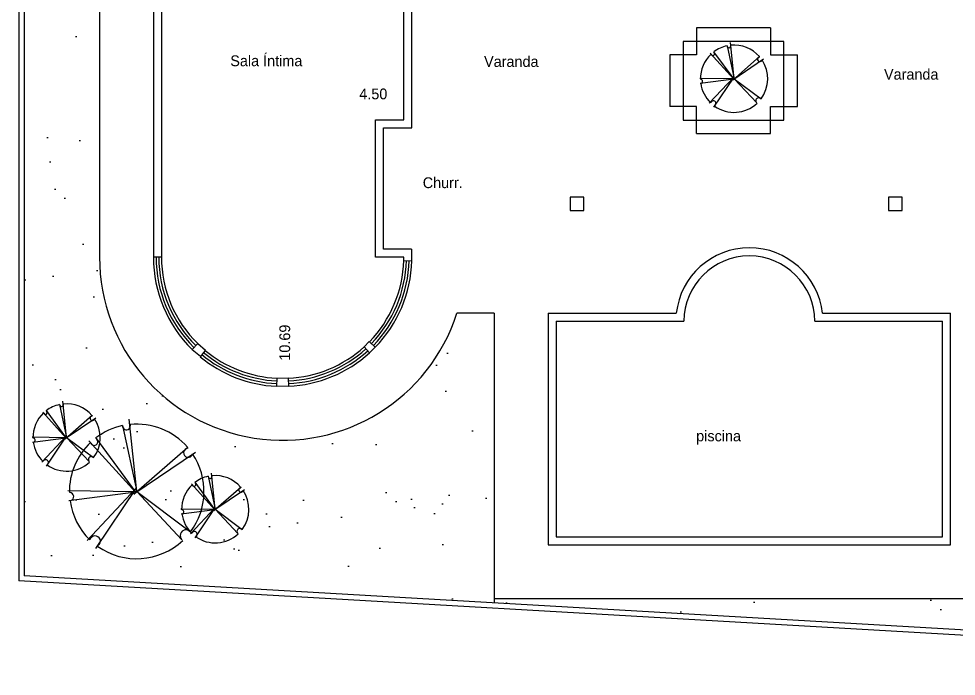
# Model space of a CAD drawing. Extents: x 2 to 41.9, y 0.3 to 42.9.
# Drawn here: x 2.05 to 19.46, y 0.33 to 12.54 of the extents above; entities that cross this region are included whole.
import ezdxf

# ---------------------------------------------------------------- set-up
doc = ezdxf.new("R2010")
doc.units = 0
doc.header["$MEASUREMENT"] = 0
doc.layers.get('0').update_dxf_attribs({"linetype": 'CONTINUOUS'})
doc.layers.get('DEFPOINTS').update_dxf_attribs({"linetype": 'CONTINUOUS'})
for name, color, linetype in [('ARV', 3, 'CONTINUOUS'), ('BLOCO', 5, 'CONTINUOUS'), ('BLOCOS', 5, 'CONTINUOUS'), ('CINZA', 8, 'CONTINUOUS'), ('HACHURA', 1, 'CONTINUOUS'), ('JARDIM', 3, 'CONTINUOUS'), ('PAREDE', 7, 'CONTINUOUS')]:
    doc.layers.add(name, color=color, linetype=linetype)
doc.styles.add('PADRÃO', font='', dxfattribs={"height": 0.2})
doc.styles.get('PADRÃO').set_extended_font_data('AvantGarde Bk BT')
doc.dimstyles.new('PADRÃOS', dxfattribs={"dimtxt": 0.15, "dimasz": 0.1, "dimexe": 1.25, "dimexo": 0.625, "dimgap": 0.1, "dimtad": 0, "dimjust": 1, "dimzin": 1, "dimdsep": 46, "dimtxsty": 'PADRÃO', "dimcen": 2.5, "dimse1": 1, "dimse2": 1, "dimsd1": 1, "dimsd2": 1, "dimclrt": 1, "dimadec": 0, "dimazin": 0, "dimtfac": 1, "dimtdec": 4, "dimtmove": 0, "dimatfit": 3, "dimfxl": 1, "dimtolj": 1, "dimtzin": 0, "dimarcsym": 0})
pattern_1 = [(37.50000000000001, (-139.9308743509847, -109.4060004101568), (-0.06299335810960816, 1.926823769013159), [0, -1.52, 0, -1.7, 0, -1.625]), (7.499999999999999, (-139.9308743509847, -109.4060004101568), (1.769776705267727, 2.82214606522974), [0, -0.82, 0, -1.37, 0, -0.525]), (327.5, (-141.1608743509847, -109.4060004101568), (3.114141861751495, 0.005659053536964498), [0, -0.5, 0, -1.8, 0, -2.35]), (317.5, (-141.1608743509847, -109.4060004101568), (3.006126604572293, 0.8776755649342491), [0, -0.25, 0, -1.18, 0, -1.35])]

# ---------------------------------------------------------------- blocks, each defined once
blk = doc.blocks.new('*D67')
at = {"layer": 'DEFPOINTS', "color": 0, "linetype": 'ByBlock', "ltscale": 0.015}
for p in [(146.9227209526152, 125.9704876549034), (146.9877445438246, 125.9704876549034), (146.9850564412582, 115.2828655253878)]:
    blk.add_point(p, dxfattribs=at)
at = {"color": 1, "linetype": 'ByBlock', "ltscale": 0.015, "insert": (146.9227209526152, 115.9336897012119), "char_height": 0.2, "attachment_point": 5, "rotation": 90, "style": 'PADRÃO'}
blk.add_mtext('\\A1;10.69', dxfattribs=at)
blk = doc.blocks.new('*D68')
at = {"layer": 'DEFPOINTS', "color": 0, "linetype": 'ByBlock', "ltscale": 0.015}
for p in [(144.6316954484668, 120.5521749302801), (149.1316954484668, 120.0737443411401), (144.6316954484668, 117.5204876549033)]:
    blk.add_point(p, dxfattribs=at)
at = {"color": 1, "linetype": 'ByBlock', "ltscale": 0.015, "insert": (148.5655553385767, 120.5521749302801), "char_height": 0.2, "attachment_point": 5, "style": 'PADRÃO'}
blk.add_mtext('\\A1;4.50', dxfattribs=at)
blk = doc.blocks.new('A_03')
at = {"layer": 'ARV'}
for p, q in [((-0.032337625504681, 0.05443275957492233), (-0.1019798469358193, 0.7261946558607519)), ((-0.1642795977368223, 0.6668615598597967), (-0.032337625504681, 0.05443275957492233)), ((-0.03968009613487311, 0.04386405184976638), (-0.4757783517417806, 0.5259454568575279)), ((-0.4134786009408344, 0.5556120048580055), (-0.03968009613487311, 0.04386405184976638)), ((-0.05748002493510285, 0.02903077784952757), (0.4409179814728645, 0.4666123608565726)), ((0.5121176966740109, 0.4146959018557368), (-0.05748002493510285, 0.02903077784952757)), ((-0.03968009613487311, 0.05128068884988579), (-0.6715775685449898, 0.0586973258500052)), ((-0.6626776041447897, -0.0303023181514277), (-0.03968009613487311, 0.05128068884988579)), ((-0.493578280542124, -0.4011341681573413), (-0.03968009613487311, 0.08094723685036342)), ((-0.03968009613487311, 0.08094723685036342), (-0.4134786009408344, -0.4753005381585353)), ((-0.032337625504681, 0.05443275957492233), (0.4676178746732944, -0.3195511611560278)), ((0.3875181950720048, -0.3937175311572219), (-0.032337625504681, 0.05443275957492233))]:
    blk.add_line(p, q, dxfattribs=at)
for centre, radius, start, end in [((-0.032337625504681, 0.05443275957492233), 0.625, 102.1580021321499, 127.2525657253544), ((-0.1274007985194316, 0.6640590258750763), 0.0369851325325624, 175.6542691674021, 19.69378780220451), ((-0.032337625504681, 0.05443275957492233), 0.625, 41.05407258653979, 95.53111248444131), ((-0.4268285475410494, 0.5158291639893946), 0.03342961899939723, 201.2820980855948, 48.27356464714219), ((-0.032337625504681, 0.05443275957492233), 0.625, 133.2426416252084, 180.9743240911506), ((0.4457326779623259, 0.4136262157234682), 0.04269394024099429, 89.20944815037899, 344.6285751873363), ((-0.032337625504681, 0.05443275957492233), 0.625, 323.20224696077, 33.82113850428491), ((-0.655096152989131, 0.006088647395870339), 0.03779840815212959, 285.684587972767, 88.0009588524843), ((-0.032337625504681, 0.05443275957492233), 0.625, 187.8759657920728, 225.8833292057394), ((0.4262195554180721, -0.3551779883457584), 0.05461768626331568, 40.71483655850493, 224.8799671179474), ((-0.4191915611808099, -0.4078929817018206), 0.04974913855978236, 310.6567489998404, 163.4448207669662), ((-0.032337625504681, 0.05443275957492233), 0.625, 234.6714608478307, 313.1329856187737)]:
    blk.add_arc(centre, radius, start, end, dxfattribs=at)

msp = doc.modelspace()

# ---------------------------------------------------------------- hatches: boundary and pattern name
at = {"layer": 'JARDIM', "ltscale": 0.015}
h = msp.add_hatch(dxfattribs=at)
h.set_pattern_fill('AR-SAND', color=256, style=0)
h.set_pattern_definition(pattern_1)
h.paths.add_polyline_path([(3.5508210974821, 8.114487244746467), (3.550821097482071, 16.56448724474657), (2.150821097482094, 16.56448724474658), (2.150821097482094, 2.195189415405423), (10.8798293501402, 1.691907151616643), (10.87982935014023, 7.073522881492905), (10.18754678781116, 7.073522881492906, -0.8553769927834816)])
h.paths.add_polyline_path([(5.699339189084184, 3.433724709686671), (5.696134773645905, 3.464634180221497), (5.693323341907254, 3.461648182459858)], flags=16)
h.paths.add_polyline_path([(5.362196806598709, 2.969465508606011), (5.333600248883476, 2.926911107244056, 0.000230077064914919), (5.334066828438284, 2.926574729357212, 0.277621607696955)], flags=16)
h.paths.add_polyline_path([(2.602257138616598, 4.301688126561363), (2.573660580901366, 4.259133725199408, 0.0002300770649149189), (2.574127160456174, 4.258797347312565, 0.277621607696951)], flags=16)
h.paths.add_polyline_path([(2.319976247297376, 4.682641818406026), (2.307287983587931, 4.680980260063122, 0.08722999500858745), (2.320339202914504, 4.679986159400177, -0.001072140143955406)], flags=16)
h.paths.add_polyline_path([(2.939399521102076, 4.765947327642016), (2.936195105663796, 4.79685679817685), (2.933383673925145, 4.793870800415211)], flags=0)
h.paths.add_polyline_path([(3.418058885452744, 5.167830660114787, 1.028456127406745), (3.419275770787257, 5.082485056255353), (3.456405171795078, 5.107624754854402, 0.03863615137706602), (3.458636505457023, 5.113823676475888, -0.3183349150126046), (3.439783312787427, 4.391459596175971, 0.003026774066151345), (3.439355021279839, 4.391963406911232), (3.42044164950278, 4.406111259927968, 0.8075926180590778), (3.356978549163721, 4.320227264567914), (3.35925534167983, 4.317797036908739, -0.01524647078750925), (3.356978549163718, 4.320227264567917), (2.944202390558841, 4.760820788392333), (2.914257121671655, 4.74054534591663), (2.931656408987656, 4.755821505911336), (2.925275846760079, 4.762874848509849), (2.314412951364258, 4.770044600803228, -0.2055917600547271), (2.511925526834677, 5.22189796556797, 0.02072236716772801), (2.512489552983719, 5.219186227684517), (2.533552893530725, 5.195901922658059, 1.013556998820125), (2.555413528666555, 5.259079924022864, -0.1126608008175374), (2.807373019798133, 5.376843393232106, 1.209450783903748), (2.87915811252698, 5.388037331333522, -0.2470778442524048)], flags=16)
h.paths.add_polyline_path([(2.991212713901839, 3.742575771762493, -0.795546508277651), (3.032450939165054, 3.601141967760171), (4.162626768211307, 3.749141183468637), (4.171093960018982, 3.758134115944109), (2.991059548503979, 3.771984285093346, 0.005881985933709729)], flags=16)
h = msp.add_hatch(dxfattribs=at)
h.set_pattern_fill('AR-SAND', color=256, style=0)
h.set_pattern_definition(pattern_1)
h.paths.add_polyline_path([(21.85082109748205, 1.05936042892007), (21.85082109748205, 1.773522881492894), (21.60082109748203, 1.773522881492894), (10.8798293501402, 1.773522881492894), (10.8798293501402, 1.691907151616644)])
h.paths.add_polyline_path([(32.64092233115121, 0.4372431828128199), (32.67373198162734, 1.059360428920058), (21.85082109748225, 1.059360428920058)])

# ---------------------------------------------------------------- linework, layer by layer
at = {"layer": 'BLOCO', "ltscale": 0.015}
for radius, start, end in [(2.4, 180.0000000000007, 225.494415190229), (2.35, 180.0000000000007, 225.4944151902293), (2.3, 180.0000000000007, 225.4944151902292), (2.25, 180.0000000000007, 225.4944151902291), (2.25, 315.7939767466576, 358.4274524496545), (2.3, 315.7939767466574, 358.4274524496545), (2.35, 315.793976746658, 358.4274524496543), (2.4, 315.7939767466577, 358.4274524496543), (2.25, 272.6447458965376, 312.2522745553345), (2.35, 230.339062003858, 267.2430360158478), (2.3, 230.3390620038579, 267.2430360158483), (2.25, 230.339062003858, 267.243036015848), (2.3, 272.6447458965377, 312.2522745553343), (2.35, 272.6447458965378, 312.2522745553345), (2.4, 272.6447458965378, 312.2522745553343), (2.4, 230.3390620038581, 267.2430360158482)]:
    msp.add_arc((6.950821097482105, 8.114487244746485), radius, start, end, dxfattribs=at)
at = {"layer": 'CINZA', "ltscale": 0.015}
for p, q in [((3.550821097482071, 16.56448724474657), (3.5508210974821, 8.11448724474647)), ((10.87982935014023, 7.073522881492906), (10.18754678781193, 7.073522881492906)), ((10.87982935014023, 7.073522881492906), (10.8798293501402, 1.691907151616633)), ((10.8798293501402, 1.773522881492894), (21.85082109748205, 1.773522881492894))]:
    msp.add_line(p, q, dxfattribs=at)
msp.add_arc((6.950821097482105, 8.114487244746485), 3.4, 180, 342.1716736384523, dxfattribs=at)
at = {"layer": 'PAREDE', "ltscale": 0.015}
for p, q in [((2.0508210974821, 16.71448724474655), (2.050821097482071, 2.100788970271836)), ((2.150821097482094, 16.56448724474657), (2.150821097482094, 2.195189415405423)), ((4.5508210974821, 14.20904193178731), (4.5508210974821, 8.114487244746456)), ((4.700821097482105, 14.20904193178734), (4.700821097482105, 8.114487244746485)), ((9.200821097482077, 10.66774393098322), (9.200821097482077, 13.66448724474655)), ((9.350821097482111, 10.51774393098323), (9.350821097482111, 13.51448724474658)), ((8.673084142625726, 8.114487244746513), (8.673084142625726, 10.66774393098324)), ((8.673084142625726, 10.66774393098324), (9.200821097482077, 10.66774393098322)), ((8.823084142625731, 8.264487244746533), (8.823084142625731, 10.51774393098323)), ((8.823084142625731, 10.51774393098323), (9.350821097482111, 10.51774393098323)), ((9.346129010883232, 8.264487244746519), (8.823084142625731, 8.264487244746533)), ((9.349917206004989, 8.048624796641363), (9.349917206004989, 8.264487244746519)), ((4.700821097482105, 8.114487244746485), (4.5508210974821, 8.114487244746485)), ((9.200821097482105, 8.114487244746513), (8.673084142625726, 8.114487244746513)), ((9.199973699222312, 8.05274119964794), (9.199973699222312, 8.114487244746513)), ((9.199973699222312, 8.052741199647912), (9.349917206004989, 8.048624796641334)), ((11.87982935014023, 7.073522881492906), (11.8798293501402, 2.773522881492894)), ((11.87982935014023, 7.073522881492906), (14.25997421430776, 7.073522881492906)), ((16.97472483633777, 7.073522881492906), (19.35486970050528, 7.073522881492906)), ((19.3548697005053, 2.773522881492909), (19.35486970050528, 7.073522881492906)), ((12.02982935014023, 6.9235228814929), (12.02982935014023, 2.923522881492914)), ((12.02982935014023, 6.9235228814929), (14.4017113100725, 6.9235228814929)), ((16.83298774057303, 6.9235228814929), (19.20486970050527, 6.9235228814929)), ((19.2048697005053, 2.923522881492914), (19.20486970050527, 6.9235228814929)), ((5.373618833800862, 6.509827461665097), (5.26847201622212, 6.402850142793014)), ((5.373618833800862, 6.509827461665111), (5.519904561519752, 6.388547088197896)), ((8.46371253047002, 6.449056516078443), (8.560624607149236, 6.54869243258257)), ((8.46371253047002, 6.449056516078443), (8.564571959335893, 6.338027800833899)), ((8.563705053504435, 6.545696199257719), (8.671230650572596, 6.441110129558467)), ((8.564571959335893, 6.338027800833899), (8.667944841127053, 6.44430611177161)), ((5.26847201622212, 6.402850142793014), (5.424510125788942, 6.273484411094671)), ((5.51477407113552, 6.38235880316914), (5.419037602712422, 6.266883573730652)), ((6.842597149026489, 5.867091512575428), (6.835382219129457, 5.71726513043069)), ((6.842597149026517, 5.867091512575428), (7.054182090273514, 5.876865115230927)), ((7.054643147836032, 5.86688385850141), (7.061564617859631, 5.717043632751739)), ((6.835382219129485, 5.71726513043069), (7.061072823126267, 5.727690306596529)), ((12.02982935014023, 2.923522881492914), (19.2048697005053, 2.923522881492914)), ((11.8798293501402, 2.773522881492894), (19.3548697005053, 2.773522881492909)), ((32.73500166180668, 0.3316528427839813), (2.050821097482071, 2.100788970271836)), ((32.74075773181482, 0.4314870436274845), (2.150821097482094, 2.195189415405423))]:
    msp.add_line(p, q, dxfattribs=at)
at = {"layer": 'PAREDE'}
for p, q in [((16.00879817298676, 12.37209696038957), (14.63817451801799, 12.37209696038957)), ((14.63817451801799, 12.37209696038957), (14.63817451801799, 11.87209696038956)), ((16.00879817298676, 12.37209696038957), (16.00879817298676, 11.87209696038956)), ((16.25879817298676, 12.12209696038957), (14.38817451801799, 12.12209696038957)), ((14.38817451801799, 12.12209696038957), (14.38817451801799, 10.66044012521013)), ((16.25879817298676, 10.66044012521012), (16.25879817298676, 12.12209696038957)), ((14.13817451801799, 11.87209696038956), (14.13817451801799, 10.9104401252101)), ((14.63817451801799, 11.87209696038956), (14.13817451801799, 11.87209696038956)), ((16.00879817298676, 11.87209696038956), (16.50879817298676, 11.87209696038956)), ((16.50879817298676, 10.91044012521013), (16.50879817298676, 11.87209696038956)), ((14.63817451801796, 10.9104401252101), (14.13817451801799, 10.9104401252101)), ((14.63817451801796, 10.41044012521013), (14.63817451801796, 10.9104401252101)), ((16.00879817298679, 10.41044012521013), (16.00879817298679, 10.91044012521012)), ((16.00879817298679, 10.91044012521012), (16.50879817298676, 10.91044012521012)), ((14.38817451801799, 10.66044012521013), (16.25879817298676, 10.66044012521012)), ((14.63817451801799, 10.41044012521013), (16.00879817298679, 10.41044012521013))]:
    msp.add_line(p, q, dxfattribs=at)
for points in [[(12.29142639581039, 8.981011017634017), (12.54142639581039, 8.981011017634017), (12.54142639581039, 9.231011017634017), (12.29142639581039, 9.231011017634017)], [(18.20302258706408, 8.981011017634017), (18.45302258706408, 8.981011017634017), (18.45302258706408, 9.231011017634017), (18.20302258706408, 9.231011017634017)]]:
    msp.add_lwpolyline(points, close=True, dxfattribs=at)
at = {"layer": 'PAREDE', "ltscale": 0.015}
for radius, start, end in [(1.365638215250266, 6.306020531791669, 173.6939794682083), (1.215638215250266, 0, 180)]:
    msp.add_arc((15.61734952532277, 6.9235228814929), radius, start, end, dxfattribs=at)

# ---------------------------------------------------------------- block references
at = {"layer": 'BLOCOS', "ltscale": 0.015}
for p in [(15.36654635654605, 11.37559981116051), (2.971737146606756, 4.711514568067102), (5.731676814588866, 3.37929195011175)]:
    msp.add_blockref('A_03', p, dxfattribs=at)
at = {"layer": 'BLOCOS', "ltscale": 0.015, "xscale": 2, "yscale": 2, "zscale": 2}
msp.add_blockref('A_03', (4.305707938988974, 3.654924219621094), dxfattribs=at)

# ---------------------------------------------------------------- texts
at = {"layer": 'HACHURA', "ltscale": 0.015, "style": 'PADRÃO'}
for s, p in [('Sala Íntima', (5.979147516041394, 11.66219888479702)), ('Varanda', (10.69113126538025, 11.64884568208986)), ('Varanda', (18.11761235227272, 11.41188886263238)), ('Churr.', (9.55224579432371, 9.397755897243826)), ('piscina', (14.62977618076104, 4.69429734833561))]:
    msp.add_text(s, height=0.2, dxfattribs=at).set_placement(p)

# ---------------------------------------------------------------- dimensions: what is measured, and where the dimension line sits
at = {"layer": 'HACHURA', "ltscale": 0.015}
dim = msp.add_linear_dim(base=(6.991846601630527, 16.56448724474657), p1=(7.054182090273514, 5.876865115230927), p2=(7.056870192839853, 16.56448724474657), angle=90, dimstyle='PADRÃOS', dxfattribs=at)
dim.commit()
dim.dimension.update_dxf_attribs({"geometry": '*D67', "text_midpoint": (6.991846601630527, 6.527689291055097), "insert": (-139.9308743509847, -109.4060004101568)})
dim = msp.add_linear_dim(base=(4.700821097482105, 11.14617452012327), p1=(9.200821097482077, 10.66774393098322), p2=(4.700821097482105, 8.114487244746485), dimstyle='PADRÃOS', dxfattribs=at)
dim.commit()
dim.dimension.update_dxf_attribs({"geometry": '*D68', "text_midpoint": (8.634680987591963, 11.14617452012327), "insert": (-139.9308743509847, -109.4060004101568)})

doc.saveas('drawing.dxf')
